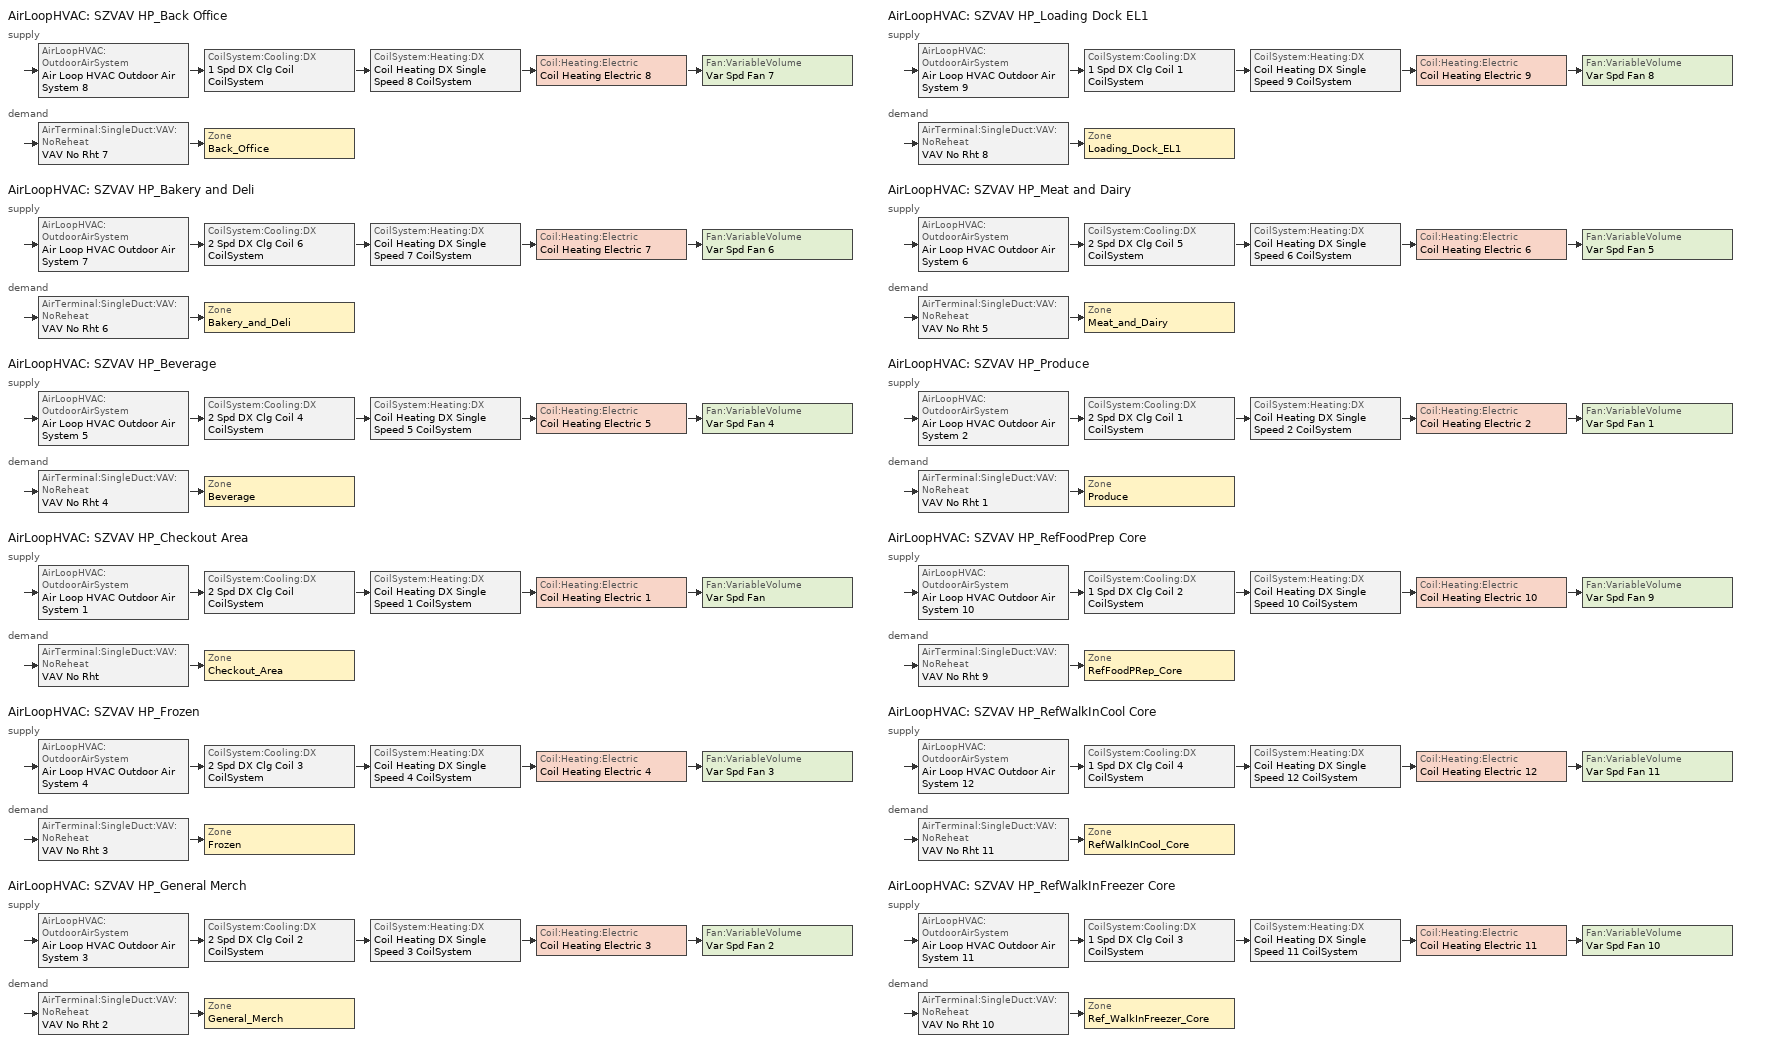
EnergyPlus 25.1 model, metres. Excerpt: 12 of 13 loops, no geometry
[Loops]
AirLoopHVAC 'SZVAV HP_Back Office'
 supply: AirLoopHVAC:OutdoorAirSystem 'Air Loop HVAC Outdoor Air System 8' > CoilSystem:Cooling:DX '1 Spd DX Clg Coil CoilSystem' > CoilSystem:Heating:DX 'Coil Heating DX Single Speed 8 CoilSystem' > Coil:Heating:Electric 'Coil Heating Electric 8' > Fan:VariableVolume 'Var Spd Fan 7'
 demand: AirTerminal:SingleDuct:VAV:NoReheat 'VAV No Rht 7' > Zone 'Back_Office'
AirLoopHVAC 'SZVAV HP_Bakery and Deli'
 supply: AirLoopHVAC:OutdoorAirSystem 'Air Loop HVAC Outdoor Air System 7' > CoilSystem:Cooling:DX '2 Spd DX Clg Coil 6 CoilSystem' > CoilSystem:Heating:DX 'Coil Heating DX Single Speed 7 CoilSystem' > Coil:Heating:Electric 'Coil Heating Electric 7' > Fan:VariableVolume 'Var Spd Fan 6'
 demand: AirTerminal:SingleDuct:VAV:NoReheat 'VAV No Rht 6' > Zone 'Bakery_and_Deli'
AirLoopHVAC 'SZVAV HP_Beverage'
 supply: AirLoopHVAC:OutdoorAirSystem 'Air Loop HVAC Outdoor Air System 5' > CoilSystem:Cooling:DX '2 Spd DX Clg Coil 4 CoilSystem' > CoilSystem:Heating:DX 'Coil Heating DX Single Speed 5 CoilSystem' > Coil:Heating:Electric 'Coil Heating Electric 5' > Fan:VariableVolume 'Var Spd Fan 4'
 demand: AirTerminal:SingleDuct:VAV:NoReheat 'VAV No Rht 4' > Zone 'Beverage'
AirLoopHVAC 'SZVAV HP_Checkout Area'
 supply: AirLoopHVAC:OutdoorAirSystem 'Air Loop HVAC Outdoor Air System 1' > CoilSystem:Cooling:DX '2 Spd DX Clg Coil CoilSystem' > CoilSystem:Heating:DX 'Coil Heating DX Single Speed 1 CoilSystem' > Coil:Heating:Electric 'Coil Heating Electric 1' > Fan:VariableVolume 'Var Spd Fan'
 demand: AirTerminal:SingleDuct:VAV:NoReheat 'VAV No Rht' > Zone 'Checkout_Area'
AirLoopHVAC 'SZVAV HP_Frozen'
 supply: AirLoopHVAC:OutdoorAirSystem 'Air Loop HVAC Outdoor Air System 4' > CoilSystem:Cooling:DX '2 Spd DX Clg Coil 3 CoilSystem' > CoilSystem:Heating:DX 'Coil Heating DX Single Speed 4 CoilSystem' > Coil:Heating:Electric 'Coil Heating Electric 4' > Fan:VariableVolume 'Var Spd Fan 3'
 demand: AirTerminal:SingleDuct:VAV:NoReheat 'VAV No Rht 3' > Zone 'Frozen'
AirLoopHVAC 'SZVAV HP_General Merch'
 supply: AirLoopHVAC:OutdoorAirSystem 'Air Loop HVAC Outdoor Air System 3' > CoilSystem:Cooling:DX '2 Spd DX Clg Coil 2 CoilSystem' > CoilSystem:Heating:DX 'Coil Heating DX Single Speed 3 CoilSystem' > Coil:Heating:Electric 'Coil Heating Electric 3' > Fan:VariableVolume 'Var Spd Fan 2'
 demand: AirTerminal:SingleDuct:VAV:NoReheat 'VAV No Rht 2' > Zone 'General_Merch'
AirLoopHVAC 'SZVAV HP_Loading Dock EL1'
 supply: AirLoopHVAC:OutdoorAirSystem 'Air Loop HVAC Outdoor Air System 9' > CoilSystem:Cooling:DX '1 Spd DX Clg Coil 1 CoilSystem' > CoilSystem:Heating:DX 'Coil Heating DX Single Speed 9 CoilSystem' > Coil:Heating:Electric 'Coil Heating Electric 9' > Fan:VariableVolume 'Var Spd Fan 8'
 demand: AirTerminal:SingleDuct:VAV:NoReheat 'VAV No Rht 8' > Zone 'Loading_Dock_EL1'
AirLoopHVAC 'SZVAV HP_Meat and Dairy'
 supply: AirLoopHVAC:OutdoorAirSystem 'Air Loop HVAC Outdoor Air System 6' > CoilSystem:Cooling:DX '2 Spd DX Clg Coil 5 CoilSystem' > CoilSystem:Heating:DX 'Coil Heating DX Single Speed 6 CoilSystem' > Coil:Heating:Electric 'Coil Heating Electric 6' > Fan:VariableVolume 'Var Spd Fan 5'
 demand: AirTerminal:SingleDuct:VAV:NoReheat 'VAV No Rht 5' > Zone 'Meat_and_Dairy'
AirLoopHVAC 'SZVAV HP_Produce'
 supply: AirLoopHVAC:OutdoorAirSystem 'Air Loop HVAC Outdoor Air System 2' > CoilSystem:Cooling:DX '2 Spd DX Clg Coil 1 CoilSystem' > CoilSystem:Heating:DX 'Coil Heating DX Single Speed 2 CoilSystem' > Coil:Heating:Electric 'Coil Heating Electric 2' > Fan:VariableVolume 'Var Spd Fan 1'
 demand: AirTerminal:SingleDuct:VAV:NoReheat 'VAV No Rht 1' > Zone 'Produce'
AirLoopHVAC 'SZVAV HP_RefFoodPrep Core'
 supply: AirLoopHVAC:OutdoorAirSystem 'Air Loop HVAC Outdoor Air System 10' > CoilSystem:Cooling:DX '1 Spd DX Clg Coil 2 CoilSystem' > CoilSystem:Heating:DX 'Coil Heating DX Single Speed 10 CoilSystem' > Coil:Heating:Electric 'Coil Heating Electric 10' > Fan:VariableVolume 'Var Spd Fan 9'
 demand: AirTerminal:SingleDuct:VAV:NoReheat 'VAV No Rht 9' > Zone 'RefFoodPRep_Core'
AirLoopHVAC 'SZVAV HP_RefWalkInCool Core'
 supply: AirLoopHVAC:OutdoorAirSystem 'Air Loop HVAC Outdoor Air System 12' > CoilSystem:Cooling:DX '1 Spd DX Clg Coil 4 CoilSystem' > CoilSystem:Heating:DX 'Coil Heating DX Single Speed 12 CoilSystem' > Coil:Heating:Electric 'Coil Heating Electric 12' > Fan:VariableVolume 'Var Spd Fan 11'
 demand: AirTerminal:SingleDuct:VAV:NoReheat 'VAV No Rht 11' > Zone 'RefWalkInCool_Core'
AirLoopHVAC 'SZVAV HP_RefWalkInFreezer Core'
 supply: AirLoopHVAC:OutdoorAirSystem 'Air Loop HVAC Outdoor Air System 11' > CoilSystem:Cooling:DX '1 Spd DX Clg Coil 3 CoilSystem' > CoilSystem:Heating:DX 'Coil Heating DX Single Speed 11 CoilSystem' > Coil:Heating:Electric 'Coil Heating Electric 11' > Fan:VariableVolume 'Var Spd Fan 10'
 demand: AirTerminal:SingleDuct:VAV:NoReheat 'VAV No Rht 10' > Zone 'Ref_WalkInFreezer_Core'
[DesignSpecification:OutdoorAir] Outdoor Air Method=Maximum; Outdoor Air Flow per Zone {m3/s}=0; Outdoor Air Flow Air Changes per Hour {1/hr}=0
Name | Outdoor Air Flow per Person {m3/s-person} | Outdoor Air Flow per Zone Floor Area {m3/s-m2} | Outdoor Air Schedule
DSOA_Checkout_Area; DSOA_Produce; DSOA_General_Merch; DSOA_Frozen; DSOA_Beverage; DSOA_Bakery_and_Deli; DSOA_Meat_and_Dairy | 0.00707921 | 0.001016 | RetailGroceryRetailHVACAvail
DSOA_Back_Office; DSOA_Loading_Dock_EL1 | 0.00707921 | 0.000762 | RetailGroceryRetailHVACAvail
DSOA_RefFoodPRep_Core | 0.00707921 | 0 | RetailGroceryRetailHVACAvail
DSOA_RefWalkInCool_Core; DSOA_Ref_WalkInFreezer_Core | 0 | 0
[ZoneControl:Thermostat] Temperature Difference Between Cutout And Setpoint {deltaC}=0
Name | Zone or ZoneList | Control Type Schedule | Control 1
ZC_Back_Office | Back_Office | Back_Office Zn Thermostat Schedule | TSDSP_Back_Office
ZC_Loading_Dock_EL1 | Loading_Dock_EL1 | Loading_Dock_EL1 Zn Thermostat Schedule | TSDSP_Loading_Dock_EL1
[ThermostatSetpoint:DualSetpoint] Heating Setpoint Temperature Schedule=RetailGroceryRetailHtgSetpt; Cooling Setpoint Temperature Schedule=RetailGroceryRetailClgSetpt
TSDSP_Back_Office; TSDSP_Loading_Dock_EL1
[Sizing:Zone] Zone Cooling Design Supply Air Temperature Input Method=SupplyAirTemperature; Zone Cooling Design Supply Air Temperature {C}=14; Zone Cooling Design Supply Air Temperature Difference {deltaC}=11.11; Zone Heating Design Supply Air Temperature Input Method=SupplyAirTemperature; Zone Heating Design Supply Air Temperature {C}=40; Zone Heating Design Supply Air Temperature Difference {deltaC}=11.11; Zone Cooling Design Supply Air Humidity Ratio {kgWater/kgDryAir}=0.0085; Zone Heating Design Supply Air Humidity Ratio {kgWater/kgDryAir}=0.008; Cooling Design Air Flow Method=DesignDay; Cooling Design Air Flow Rate {m3/s}=0; Cooling Minimum Air Flow per Zone Floor Area {m3/s-m2}=0.000762; Cooling Minimum Air Flow {m3/s}=0; Cooling Minimum Air Flow Fraction=0; Heating Design Air Flow Method=DesignDay; Heating Design Air Flow Rate {m3/s}=0; Heating Maximum Air Flow per Zone Floor Area {m3/s-m2}=0.002032; Heating Maximum Air Flow {m3/s}=0.141576; Heating Maximum Air Flow Fraction=0.5; Account for Dedicated Outdoor Air System=No; Zone Load Sizing Method=Sensible Load Only No Latent Load; Zone Latent Cooling Design Supply Air Humidity Ratio Input Method=HumidityRatioDifference; Zone Cooling Design Supply Air Humidity Ratio Difference {kgWater/kgDryAir}=0.005; Zone Latent Heating Design Supply Air Humidity Ratio Input Method=HumidityRatioDifference; Zone Humidification Design Supply Air Humidity Ratio Difference {kgWater/kgDryAir}=0.005; Type of Space Sum to Use=Coincident
Name | Design Specification Outdoor Air Object
Back_Office | DSOA_Back_Office
Bakery_and_Deli | DSOA_Bakery_and_Deli
Beverage | DSOA_Beverage
Checkout_Area | DSOA_Checkout_Area
Frozen | DSOA_Frozen
General_Merch | DSOA_General_Merch
Loading_Dock_EL1 | DSOA_Loading_Dock_EL1
Meat_and_Dairy | DSOA_Meat_and_Dairy
Produce | DSOA_Produce
Ref_WalkInFreezer_Core | DSOA_Ref_WalkInFreezer_Core
RefFoodPRep_Core | DSOA_RefFoodPRep_Core
RefWalkInCool_Core | DSOA_RefWalkInCool_Core
[Sizing:System] Type of Load to Size On=Sensible; Design Outdoor Air Flow Rate {m3/s}=Autosize; Central Heating Maximum System Air Flow Ratio=Autosize; Preheat Design Temperature {C}=5.68434e-14; Preheat Design Humidity Ratio {kgWater/kgDryAir}=0; Precool Design Temperature {C}=5.68434e-14; Precool Design Humidity Ratio {kgWater/kgDryAir}=0; Central Cooling Design Supply Air Temperature {C}=12.8; Central Heating Design Supply Air Temperature {C}=35; Type of Zone Sum to Use=NonCoincident; 100% Outdoor Air in Cooling=No; 100% Outdoor Air in Heating=No; Central Cooling Design Supply Air Humidity Ratio {kgWater/kgDryAir}=0.0085; Central Heating Design Supply Air Humidity Ratio {kgWater/kgDryAir}=0.008; Cooling Supply Air Flow Rate Method=DesignDay; Cooling Supply Air Flow Rate {m3/s}=0; Cooling Supply Air Flow Rate Per Floor Area {m3/s-m2}=0.00996765; Cooling Fraction of Autosized Cooling Supply Air Flow Rate=1; Cooling Supply Air Flow Rate Per Unit Cooling Capacity {m3/s-W}=3.94755e-05; Heating Supply Air Flow Rate Method=DesignDay; Heating Supply Air Flow Rate {m3/s}=0; Heating Supply Air Flow Rate Per Floor Area {m3/s-m2}=0.00996765; Heating Fraction of Autosized Heating Supply Air Flow Rate=1; Heating Fraction of Autosized Cooling Supply Air Flow Rate=1; Heating Supply Air Flow Rate Per Unit Heating Capacity {m3/s-W}=3.15882e-05; System Outdoor Air Method=ZoneSum; Zone Maximum Outdoor Air Fraction=1; Cooling Design Capacity Method=CoolingDesignCapacity; Cooling Design Capacity {W}=Autosize; Cooling Design Capacity Per Floor Area {W/m2}=234.7; Fraction of Autosized Cooling Design Capacity=1; Heating Design Capacity Method=HeatingDesignCapacity; Heating Design Capacity {W}=Autosize; Heating Design Capacity Per Floor Area {W/m2}=157; Fraction of Autosized Heating Design Capacity=1; Central Cooling Capacity Control Method=OnOff; Occupant Diversity=Autosize
SZVAV HP_Back Office; SZVAV HP_Bakery and Deli; SZVAV HP_Beverage; SZVAV HP_Checkout Area; SZVAV HP_Frozen; SZVAV HP_General Merch; SZVAV HP_Loading Dock EL1; SZVAV HP_Meat and Dairy; SZVAV HP_Produce; SZVAV HP_RefFoodPrep Core; SZVAV HP_RefWalkInCool Core; SZVAV HP_RefWalkInFreezer Core
[AirTerminal:SingleDuct:VAV:NoReheat] Availability Schedule=Always On Discrete; Maximum Air Flow Rate {m3/s}=Autosize; Zone Minimum Air Flow Input Method=FixedFlowRate; Heating Maximum Air Flow Fraction=0.3; Fixed Minimum Air Flow Rate {m3/s}=3.87986
VAV No Rht 7; VAV No Rht 6; VAV No Rht 4; VAV No Rht; VAV No Rht 3; VAV No Rht 2; VAV No Rht 8; VAV No Rht 5; VAV No Rht 1; VAV No Rht 10; VAV No Rht 9; VAV No Rht 11
[Zone equipment]
Back_Office: VAV No Rht 7
Bakery_and_Deli: VAV No Rht 6
Beverage: VAV No Rht 4
Checkout_Area: VAV No Rht, Zone Exhaust Fan_Restroom
Frozen: VAV No Rht 3
General_Merch: VAV No Rht 2
Loading_Dock_EL1: VAV No Rht 8
Meat_and_Dairy: VAV No Rht 5
Produce: VAV No Rht 1
Ref_WalkInFreezer_Core: VAV No Rht 10
RefFoodPRep_Core: VAV No Rht 9, Zone Exhaust Fan_FoorPrep
RefWalkInCool_Core: VAV No Rht 11
[Fan:VariableVolume] Fan Total Efficiency=0.59; Pressure Rise {Pa}=967.81; Maximum Flow Rate {m3/s}=AutoSize; Fan Power Minimum Flow Rate Input Method=FixedFlowRate; Fan Power Minimum Flow Fraction=0; Fan Power Minimum Air Flow Rate {m3/s}=0; Motor Efficiency=0.9; Motor In Airstream Fraction=1; Fan Power Coefficient 1=0.0407599; Fan Power Coefficient 2=0.088045; Fan Power Coefficient 3=-0.0729261; Fan Power Coefficient 4=0.94374; Fan Power Coefficient 5=0
Name | Availability Schedule
Var Spd Fan 7; Var Spd Fan 6; Var Spd Fan 4; Var Spd Fan; Var Spd Fan 3; Var Spd Fan 2; Var Spd Fan 8; Var Spd Fan 5; Var Spd Fan 1; Var Spd Fan 9 | RetailGroceryRetailHVACAvail
Var Spd Fan 11; Var Spd Fan 10 | Always Off Discrete
[Fan:ZoneExhaust] Availability Schedule=RetailGroceryRetailHVACAvail; Fan Total Efficiency=0.65; System Availability Manager Coupling Mode=Decoupled
Name | Pressure Rise {Pa} | Maximum Flow Rate {m3/s}
Zone Exhaust Fan_Restroom | 150 | 0.0354
Zone Exhaust Fan_FoorPrep | 250 | 0.2973
[Coil:Cooling:DX:SingleSpeed] Availability Schedule=Always On Discrete; Gross Rated Total Cooling Capacity {W}=Autosize; Gross Rated Sensible Heat Ratio=Autosize; Gross Rated Cooling COP {W/W}=3.3; Rated Air Flow Rate {m3/s}=Autosize; 2017 Rated Evaporator Fan Power Per Volume Flow Rate {W/(m3/s)}=773.3; 2023 Rated Evaporator Fan Power Per Volume Flow Rate {W/(m3/s)}=934.4; Total Cooling Capacity Function of Temperature Curve=OS:Curve:Biquadratic 1; Total Cooling Capacity Function of Flow Fraction Curve=OS:Curve:Quadratic 1; Energy Input Ratio Function of Temperature Curve=OS:Curve:Biquadratic 2; Energy Input Ratio Function of Flow Fraction Curve=OS:Curve:Quadratic 2; Part Load Fraction Correlation Curve=OS:Curve:Quadratic 3; Minimum Outdoor Dry-Bulb Temperature for Compressor Operation {C}=-25; Nominal Time for Condensate Removal to Begin {s}=0; Ratio of Initial Moisture Evaporation Rate and Steady State Latent Capacity=0; Maximum Cycling Rate {cycles/hr}=0; Latent Capacity Time Constant {s}=0; Condenser Type=AirCooled; Evaporative Condenser Effectiveness=0; Evaporative Condenser Air Flow Rate {m3/s}=Autosize; Evaporative Condenser Pump Rated Power Consumption {W}=Autosize; Crankcase Heater Capacity {W}=0; Maximum Outdoor Dry-Bulb Temperature for Crankcase Heater Operation {C}=0; Basin Heater Capacity {W/K}=0; Basin Heater Setpoint Temperature {C}=10
1 Spd DX Clg Coil; 1 Spd DX Clg Coil 1; 1 Spd DX Clg Coil 2; 1 Spd DX Clg Coil 4; 1 Spd DX Clg Coil 3
[Coil:Cooling:DX:TwoSpeed] Availability Schedule=Always On Discrete; High Speed Gross Rated Total Cooling Capacity {W}=Autosize; High Speed Rated Sensible Heat Ratio=Autosize; High Speed Gross Rated Cooling COP {W/W}=3.3; High Speed Rated Air Flow Rate {m3/s}=Autosize; High Speed 2017 Rated Evaporator Fan Power Per Volume Flow Rate {W/(m3/s)}=773.3; High Speed 2023 Rated Evaporator Fan Power Per Volume Flow Rate {W/(m3/s)}=934.4; Unit Internal Static Air Pressure {Pa}=773.3; Total Cooling Capacity Function of Temperature Curve=OS:Curve:Biquadratic 25; Total Cooling Capacity Function of Flow Fraction Curve=OS:Curve:Quadratic 20; Energy Input Ratio Function of Temperature Curve=OS:Curve:Biquadratic 22; Energy Input Ratio Function of Flow Fraction Curve=OS:Curve:Quadratic 21; Part Load Fraction Correlation Curve=OS:Curve:Quadratic 22; Low Speed Gross Rated Total Cooling Capacity {W}=Autosize; Low Speed Gross Rated Sensible Heat Ratio=Autosize; Low Speed Gross Rated Cooling COP {W/W}=3.3; Low Speed Rated Air Flow Rate {m3/s}=Autosize; Low Speed 2017 Rated Evaporator Fan Power Per Volume Flow Rate {W/(m3/s)}=773.3; Low Speed 2023 Rated Evaporator Fan Power Per Volume Flow Rate {W/(m3/s)}=934.4; Low Speed Total Cooling Capacity Function of Temperature Curve=OS:Curve:Biquadratic 23; Low Speed Energy Input Ratio Function of Temperature Curve=OS:Curve:Biquadratic 24; Condenser Type=AirCooled; Minimum Outdoor Dry-Bulb Temperature for Compressor Operation {C}=-25; High Speed Evaporative Condenser Effectiveness=0; High Speed Evaporative Condenser Air Flow Rate {m3/s}=Autosize; High Speed Evaporative Condenser Pump Rated Power Consumption {W}=Autosize; Low Speed Evaporative Condenser Effectiveness=0; Low Speed Evaporative Condenser Air Flow Rate {m3/s}=Autosize; Low Speed Evaporative Condenser Pump Rated Power Consumption {W}=Autosize; Basin Heater Capacity {W/K}=10; Basin Heater Setpoint Temperature {C}=2
2 Spd DX Clg Coil 6; 2 Spd DX Clg Coil 4; 2 Spd DX Clg Coil; 2 Spd DX Clg Coil 3; 2 Spd DX Clg Coil 2; 2 Spd DX Clg Coil 5; 2 Spd DX Clg Coil 1
[Coil:Heating:Electric] Availability Schedule=Always On Discrete; Efficiency=1; Nominal Capacity {W}=Autosize
Coil Heating Electric 8; Coil Heating Electric 7; Coil Heating Electric 5; Coil Heating Electric 1; Coil Heating Electric 4; Coil Heating Electric 3; Coil Heating Electric 9; Coil Heating Electric 6; Coil Heating Electric 2; Coil Heating Electric 10; Coil Heating Electric 12; Coil Heating Electric 11
[Coil:Heating:DX:SingleSpeed] Availability Schedule=Always On Discrete; Gross Rated Heating Capacity {W}=Autosize; Gross Rated Heating COP {W/W}=3.18; Rated Air Flow Rate {m3/s}=Autosize; 2017 Rated Supply Fan Power Per Volume Flow Rate {W/(m3/s)}=773.3; 2023 Rated Supply Fan Power Per Volume Flow Rate {W/(m3/s)}=934.4; Heating Capacity Function of Temperature Curve=Curve Cubic 1; Heating Capacity Function of Flow Fraction Curve=Curve Cubic 2; Energy Input Ratio Function of Temperature Curve=Curve Cubic 3; Energy Input Ratio Function of Flow Fraction Curve=Curve Quadratic 4; Part Load Fraction Correlation Curve=Curve Quadratic 5; Minimum Outdoor Dry-Bulb Temperature for Compressor Operation {C}=-8.33333; Maximum Outdoor Dry-Bulb Temperature for Defrost Operation {C}=4.44444; Crankcase Heater Capacity {W}=0; Maximum Outdoor Dry-Bulb Temperature for Crankcase Heater Operation {C}=10; Defrost Strategy=Resistive; Defrost Control=Timed; Defrost Time Period Fraction=0.058333; Resistive Defrost Heater Capacity {W}=Autosize
Coil Heating DX Single Speed 8; Coil Heating DX Single Speed 7; Coil Heating DX Single Speed 5; Coil Heating DX Single Speed 1; Coil Heating DX Single Speed 4; Coil Heating DX Single Speed 3; Coil Heating DX Single Speed 9; Coil Heating DX Single Speed 6; Coil Heating DX Single Speed 2; Coil Heating DX Single Speed 10; Coil Heating DX Single Speed 12; Coil Heating DX Single Speed 11
[CoilSystem:Cooling:DX] Availability Schedule=Always On Discrete
Name | Cooling Coil
1 Spd DX Clg Coil CoilSystem | 1 Spd DX Clg Coil
2 Spd DX Clg Coil 6 CoilSystem | 2 Spd DX Clg Coil 6
2 Spd DX Clg Coil 4 CoilSystem | 2 Spd DX Clg Coil 4
2 Spd DX Clg Coil CoilSystem | 2 Spd DX Clg Coil
2 Spd DX Clg Coil 3 CoilSystem | 2 Spd DX Clg Coil 3
2 Spd DX Clg Coil 2 CoilSystem | 2 Spd DX Clg Coil 2
1 Spd DX Clg Coil 1 CoilSystem | 1 Spd DX Clg Coil 1
2 Spd DX Clg Coil 5 CoilSystem | 2 Spd DX Clg Coil 5
2 Spd DX Clg Coil 1 CoilSystem | 2 Spd DX Clg Coil 1
1 Spd DX Clg Coil 2 CoilSystem | 1 Spd DX Clg Coil 2
1 Spd DX Clg Coil 4 CoilSystem | 1 Spd DX Clg Coil 4
1 Spd DX Clg Coil 3 CoilSystem | 1 Spd DX Clg Coil 3
[CoilSystem:Heating:DX] Availability Schedule=Always On Discrete
Name | Heating Coil
Coil Heating DX Single Speed 8 CoilSystem | Coil Heating DX Single Speed 8
Coil Heating DX Single Speed 7 CoilSystem | Coil Heating DX Single Speed 7
Coil Heating DX Single Speed 5 CoilSystem | Coil Heating DX Single Speed 5
Coil Heating DX Single Speed 1 CoilSystem | Coil Heating DX Single Speed 1
Coil Heating DX Single Speed 4 CoilSystem | Coil Heating DX Single Speed 4
Coil Heating DX Single Speed 3 CoilSystem | Coil Heating DX Single Speed 3
Coil Heating DX Single Speed 9 CoilSystem | Coil Heating DX Single Speed 9
Coil Heating DX Single Speed 6 CoilSystem | Coil Heating DX Single Speed 6
Coil Heating DX Single Speed 2 CoilSystem | Coil Heating DX Single Speed 2
Coil Heating DX Single Speed 10 CoilSystem | Coil Heating DX Single Speed 10
Coil Heating DX Single Speed 12 CoilSystem | Coil Heating DX Single Speed 12
Coil Heating DX Single Speed 11 CoilSystem | Coil Heating DX Single Speed 11
[HeatExchanger:AirToAir:SensibleAndLatent] Availability Schedule=Always On Discrete; Nominal Supply Air Flow Rate {m3/s}=Autosize; Sensible Effectiveness at 100% Heating Air Flow=0.76; Latent Effectiveness at 100% Heating Air Flow=0.68; Sensible Effectiveness at 100% Cooling Air Flow=0.76; Latent Effectiveness at 100% Cooling Air Flow=0.68; Nominal Electric Power {W}=0; Supply Air Outlet Temperature Control=No; Heat Exchanger Type=Plate; Frost Control Type=None; Threshold Temperature {C}=1.7; Economizer Lockout=Yes; Sensible Effectiveness of Heating Air Flow Curve=ERV HX_SensHeatEff; Latent Effectiveness of Heating Air Flow Curve=ERV HX_LatHeatEff; Sensible Effectiveness of Cooling Air Flow Curve=ERV HX_SensCoolEff; Latent Effectiveness of Cooling Air Flow Curve=ERV HX_LatCoolEff
ERV HX 9; ERV HX 10; ERV HX 11; ERV HX; ERV HX 1; ERV HX 2; ERV HX 3; ERV HX 4; ERV HX 5; ERV HX 6; ERV HX 7; ERV HX 8
[Controller:OutdoorAir] Maximum Outdoor Air Flow Rate {m3/s}=Autosize; Economizer Control Type=FixedDryBulb; Economizer Control Action Type=ModulateFlow; Economizer Maximum Limit Dry-Bulb Temperature {C}=23.8889; Economizer Maximum Limit Enthalpy {J/kg}=116300; Economizer Minimum Limit Dry-Bulb Temperature {C}=7.22222; Lockout Type=NoLockout; Minimum Limit Type=FixedMinimum; High Humidity Control=No; High Humidity Outdoor Air Flow Ratio=1; Control High Indoor Humidity Based on Outdoor Humidity Ratio=Yes; Heat Recovery Bypass Control Type=BypassWhenWithinEconomizerLimits; Economizer Operation Staging=InterlockedWithMechanicalCooling
Name | Minimum Outdoor Air Flow Rate {m3/s} | Mechanical Ventilation Controller
Controller Outdoor Air_Checkout Area 7 | Autosize | Controller Mechanical Ventilation 8
Controller Outdoor Air_Checkout Area 6 | 0 | Controller Mechanical Ventilation 7
Controller Outdoor Air_Checkout Area 4 | 0 | Controller Mechanical Ventilation 5
Controller Outdoor Air_Checkout Area | 0 | Controller Mechanical Ventilation 1
Controller Outdoor Air_Checkout Area 3 | 0 | Controller Mechanical Ventilation 4
Controller Outdoor Air_Checkout Area 2 | 0 | Controller Mechanical Ventilation 3
Controller Outdoor Air_Checkout Area 8 | Autosize | Controller Mechanical Ventilation 9
Controller Outdoor Air_Checkout Area 5 | 0 | Controller Mechanical Ventilation 6
Controller Outdoor Air_Checkout Area 1 | 0 | Controller Mechanical Ventilation 2
Controller Outdoor Air_Checkout Area 9 | Autosize | Controller Mechanical Ventilation 10
Controller Outdoor Air_Checkout Area 11 | Autosize | Controller Mechanical Ventilation 12
Controller Outdoor Air_Checkout Area 10 | Autosize | Controller Mechanical Ventilation 11
[Controller:MechanicalVentilation] Availability Schedule=RetailGroceryRetailHVACAvail; System Outdoor Air Method=ZoneSum
Name | Demand Controlled Ventilation | Zone or ZoneList 1 | Design Specification Outdoor Air Object Name 1
Controller Mechanical Ventilation 8 | No | Back_Office | DSOA_Back_Office
Controller Mechanical Ventilation 7 | Yes | Bakery_and_Deli | DSOA_Bakery_and_Deli
Controller Mechanical Ventilation 5 | Yes | Beverage | DSOA_Beverage
Controller Mechanical Ventilation 1 | Yes | Checkout_Area | DSOA_Checkout_Area
Controller Mechanical Ventilation 4 | Yes | Frozen | DSOA_Frozen
Controller Mechanical Ventilation 3 | Yes | General_Merch | DSOA_General_Merch
Controller Mechanical Ventilation 9 | No | Loading_Dock_EL1 | DSOA_Loading_Dock_EL1
Controller Mechanical Ventilation 6 | Yes | Meat_and_Dairy | DSOA_Meat_and_Dairy
Controller Mechanical Ventilation 2 | Yes | Produce | DSOA_Produce
Controller Mechanical Ventilation 10 | No | RefFoodPRep_Core | DSOA_RefFoodPRep_Core
Controller Mechanical Ventilation 12 | No | RefWalkInCool_Core | DSOA_RefWalkInCool_Core
Controller Mechanical Ventilation 11 | No | Ref_WalkInFreezer_Core | DSOA_Ref_WalkInFreezer_Core
[AirLoopHVAC] Design Supply Air Flow Rate {m3/s}=AutoSize; Design Return Air Flow Fraction of Supply Air Flow=1
SZVAV HP_Back Office; SZVAV HP_Bakery and Deli; SZVAV HP_Beverage; SZVAV HP_Checkout Area; SZVAV HP_Frozen; SZVAV HP_General Merch; SZVAV HP_Loading Dock EL1; SZVAV HP_Meat and Dairy; SZVAV HP_Produce; SZVAV HP_RefFoodPrep Core; SZVAV HP_RefWalkInCool Core; SZVAV HP_RefWalkInFreezer Core
[SetpointManager:SingleZone:Reheat] Control Variable=Temperature; Minimum Supply Air Temperature {C}=12.8; Maximum Supply Air Temperature {C}=35
Name | Control Zone
Setpoint Manager Single Zone Reheat 8 | Back_Office
Setpoint Manager Single Zone Reheat 7 | Bakery_and_Deli
Setpoint Manager Single Zone Reheat 5 | Beverage
Setpoint Manager Single Zone Reheat 1 | Checkout_Area
Setpoint Manager Single Zone Reheat 4 | Frozen
Setpoint Manager Single Zone Reheat 3 | General_Merch
Setpoint Manager Single Zone Reheat 9 | Loading_Dock_EL1
Setpoint Manager Single Zone Reheat 6 | Meat_and_Dairy
Setpoint Manager Single Zone Reheat 2 | Produce
Setpoint Manager Single Zone Reheat 10 | RefFoodPRep_Core
Setpoint Manager Single Zone Reheat 12 | RefWalkInCool_Core
Setpoint Manager Single Zone Reheat 11 | Ref_WalkInFreezer_Core
[SetpointManager:MixedAir] Control Variable=Temperature
Node 186 OS Default SPM; Node 109 OS Default SPM; Node 110 OS Default SPM; Node 111 OS Default SPM; Node 188 OS Default SPM; Node 95 OS Default SPM; Node 96 OS Default SPM; Node 97 OS Default SPM; Node 190 OS Default SPM; Node 70 OS Default SPM; Node 71 OS Default SPM; Node 72 OS Default SPM; Node 168 OS Default SPM; Node 18 OS Default SPM; Node 21 OS Default SPM; Node 20 OS Default SPM; Node 170 OS Default SPM; Node 57 OS Default SPM; Node 58 OS Default SPM; Node 59 OS Default SPM; Node 172 OS Default SPM; Node 44 OS Default SPM; Node 45 OS Default SPM; Node 46 OS Default SPM; Node 174 OS Default SPM; Node 122 OS Default SPM; Node 123 OS Default SPM; Node 124 OS Default SPM; Node 176 OS Default SPM; Node 83 OS Default SPM; Node 84 OS Default SPM; Node 85 OS Default SPM; Node 178 OS Default SPM; Node 31 OS Default SPM; Node 32 OS Default SPM; Node 33 OS Default SPM; Node 180 OS Default SPM; Node 135 OS Default SPM; Node 136 OS Default SPM; Node 137 OS Default SPM; Node 182 OS Default SPM; Node 161 OS Default SPM; Node 162 OS Default SPM; Node 163 OS Default SPM; Node 184 OS Default SPM; Node 148 OS Default SPM; Node 149 OS Default SPM; Node 150 OS Default SPM
[Refrigeration:Case] Availability Schedule=Always On Discrete; Rated Ambient Temperature {C}=24; Rated Ambient Relative Humidity {percent}=55; Rated Total Cooling Capacity per Unit Length {W/m}=1432.66; Rated Latent Heat Ratio=0.3; Rated Runtime Fraction=0.85; Latent Case Credit Curve Type=CaseTemperatureMethod; Latent Case Credit Curve=Refrigerated Case Latent Credit Curve; Standard Case Fan Power per Unit Length {W/m}=41.01; Operating Case Fan Power per Unit Length {W/m}=41.01; Standard Case Lighting Power per Unit Length {W/m}=45.93; Installed Case Lighting Power per Unit Length {W/m}=45.93; Case Lighting Schedule=RetailGroceryRetailLights; Fraction of Lighting Energy to Case=1; Humidity at Zero Anti-Sweat Heater Energy {percent}=-10; Fraction of Anti-Sweat Heater Energy to Case=1; Defrost Energy Correction Curve Type=None; Under Case HVAC Return Air Fraction=0; Refrigerated Case Restocking Schedule=RetailGroceryRetailCaseRestock; Case Credit Fraction Schedule=RetailGroceryRetailCaseCredit; Average Refrigerant Charge Inventory {kg/m}=0
Name | Zone | Case Length {m} | Case Operating Temperature {C} | Case Anti-Sweat Heater Power per Unit Length {W/m} | Minimum Anti-Sweat Heater Power per Unit Length {W/m} | Anti-Sweat Heater Control Type | Case Height {m} | Case Defrost Power per Unit Length {W/m} | Case Defrost Type | Case Defrost Schedule | Case Defrost Drip-Down Schedule | Design Evaporator Temperature or Brine Inlet Temperature {C}
R5_Frozen Food Upright Case | Frozen | 3.6576 | -25 | 100 | 20 | DewpointMethod | 2.1336 | 150 | Electric | RetailGroceryRetailDefrost | RetailGroceryRetailDefrostDripDown | -32
R6_Ice Cream Low-Temp Case | Frozen | 1.8288 | -25 | 120 | 24 | DewpointMethod | 2.1336 | 200 | Electric | RetailGroceryRetailDefrost | RetailGroceryRetailDefrostDripDown | -32
R10_Grab-n-Go Sandwich Cooler | Checkout_Area | 1.8288 | 2.78 | 0 | 0 | None | 1.524 | 0 | OffCycle | RetailGroceryRetailDefrost | RetailGroceryRetailDefrostDripDown | -5.56
R9_Beverage Case | Beverage | 2.4384 | 2.78 | 60 | 12 | DewpointMethod | 2.1336 | 0 | OffCycle | RetailGroceryRetailDefrost | RetailGroceryRetailDefrostDripDown | -5.56
R4_Produce Case (Refrigerated) | Produce | 2.4384 | 2.78 | 0 | 0 | None | 2.1336 | 0 | OffCycle | RetailGroceryRetailCaseRestock | RetailGroceryRetailCaseCredit | -5.56
R3_Meat Self-Service Case; R1_Open Multideck Dairy Case | Meat_and_Dairy | 3.6576 | 2.78 | 0 | 0 | None | 2.1336 | 0 | OffCycle | RetailGroceryRetailDefrost | RetailGroceryRetailDefrostDripDown | -5.56
R2_Service Deli Case | Bakery_and_Deli | 2.4384 | 2.78 | 0 | 0 | None | 1.27 | 0 | OffCycle | RetailGroceryRetailDefrost | RetailGroceryRetailDefrostDripDown | -5.56
[Refrigeration:CaseAndWalkInList]
Name | Case or WalkIn 1 | Case or WalkIn 2 | Case or WalkIn 3 | Case or WalkIn 4 | Case or WalkIn 5 | Case or WalkIn 6 | Case or WalkIn 7
LT_Refrigeration System Case and Walkin List | R5_Frozen Food Upright Case | R6_Ice Cream Low-Temp Case | R8_Walk In Freezer
MT_Refrigeration System Case and Walkin List | R10_Grab-n-Go Sandwich Cooler | R9_Beverage Case | R4_Produce Case (Refrigerated) | R3_Meat Self-Service Case | R2_Service Deli Case | R1_Open Multideck Dairy Case | R7_Walk In Cooler
[Refrigeration:WalkIn] Availability Schedule=Always On Discrete; Rated Coil Cooling Capacity {W}=4690; Heating Power Schedule=Always On Discrete; Rated Cooling Coil Fan Power {W}=735; Rated Circulation Fan Power {W}=0; Rated Total Lighting Power {W}=120; Lighting Schedule=RetailGroceryRetailLights; Defrost Control Type=TimeSchedule; Defrost Schedule=RetailGroceryRetailDefrost; Defrost Drip-Down Schedule=RetailGroceryRetailDefrostDripDown; Defrost Power {W}=5512; Restocking Schedule=RetailGroceryRetailCaseRestock; Average Refrigerant Charge Inventory {kg}=0; Insulated Floor Surface Area {m2}=13; Insulated Floor U-Value {W/m2-K}=0.207; Total Insulated Surface Area Facing Zone 1 {m2}=43.4; Insulated Surface U-Value Facing Zone 1 {W/m2-K}=0.235; Area of Glass Reach In Doors Facing Zone 1 {m2}=0; Height of Glass Reach In Doors Facing Zone 1 {m}=1.5; Glass Reach In Door U Value Facing Zone 1 {W/m2-K}=1.136; Area of Stocking Doors Facing Zone 1 {m2}=2; Height of Stocking Doors Facing Zone 1 {m}=2; Stocking Door U Value Facing Zone 1 {W/m2-K}=0.3785; Stocking Door Opening Protection Type Facing Zone 1=StripCurtain
Name | Operating Temperature {C} | Rated Cooling Source Temperature {C} | Rated Total Heating Power {W} | Defrost Type | Zone 1
R8_Walk In Freezer | -25 | -35 | 120 | Electric | Ref_WalkInFreezer_Core
R7_Walk In Cooler | 2 | -6.67 | 0 | OffCycle | RefWalkInCool_Core
[Schedule:Constant]
Always On Discrete: On Off Limits, 1
Always Off Discrete: On Off Limits, 0
[Schedule:Day:Hourly]
RetailGroceryRetailLightsWD: Fraction, 0.05, 0.05, 0.05, 0.05, 0.05, 0.05, 0.05, 0.2, 0.5, 0.85, 0.85, 0.85, 0.85, 0.85, 0.85, 0.85, 0.85, 0.85, 0.55, 0.55, 0.5, 0.2, 0.05, 0.05
RetailGroceryRetailLightsSat: Fraction, 0.05, 0.05, 0.05, 0.05, 0.05, 0.05, 0.05, 0.1, 0.3, 0.55, 0.85, 0.85, 0.85, 0.85, 0.85, 0.85, 0.85, 0.85, 0.5, 0.3, 0.3, 0.1, 0.05, 0.05
RetailGroceryRetailLightsSun: Fraction, 0.05, 0.05, 0.05, 0.05, 0.05, 0.05, 0.05, 0.05, 0.1, 0.1, 0.4, 0.4, 0.55, 0.55, 0.55, 0.55, 0.55, 0.4, 0.2, 0.05, 0.05, 0.05, 0.05, 0.05
RetailGroceryRetailHVACAvailWD: OnOff, 0, 0, 0, 0, 0, 0, 1, 1, 1, 1, 1, 1, 1, 1, 1, 1, 1, 1, 1, 1, 1, 0, 0, 0
RetailGroceryRetailHVACAvailSat: OnOff, 0, 0, 0, 0, 0, 0, 1, 1, 1, 1, 1, 1, 1, 1, 1, 1, 1, 1, 1, 1, 1, 1, 0, 0
RetailGroceryRetailHVACAvailSun: OnOff, 0, 0, 0, 0, 0, 0, 0, 0, 1, 1, 1, 1, 1, 1, 1, 1, 1, 1, 1, 0, 0, 0, 0, 0
RetailGroceryRetailHtgSetptWD: Temperature, 15.56, 15.56, 15.56, 15.56, 15.56, 15.56, 21.11, 21.11, 21.11, 21.11, 21.11, 21.11, 21.11, 21.11, 21.11, 21.11, 21.11, 21.11, 21.11, 21.11, 21.11, 15.56, 15.56, 15.56
RetailGroceryRetailHtgSetptSat: Temperature, 15.56, 15.56, 15.56, 15.56, 15.56, 15.56, 21.11, 21.11, 21.11, 21.11, 21.11, 21.11, 21.11, 21.11, 21.11, 21.11, 21.11, 21.11, 21.11, 21.11, 21.11, 21.11, 15.56, 15.56
RetailGroceryRetailHtgSetptSun: Temperature, 15.56, 15.56, 15.56, 15.56, 15.56, 15.56, 15.56, 15.56, 21.11, 21.11, 21.11, 21.11, 21.11, 21.11, 21.11, 21.11, 21.11, 21.11, 21.11, 15.56, 15.56, 15.56, 15.56, 15.56
RetailGroceryRetailClgSetptWD: Temperature, 29.44, 29.44, 29.44, 29.44, 29.44, 29.44, 23.89, 23.89, 23.89, 23.89, 23.89, 23.89, 23.89, 23.89, 23.89, 23.89, 23.89, 23.89, 23.89, 23.89, 23.89, 29.44, 29.44, 29.44
RetailGroceryRetailClgSetptSat: Temperature, 29.44, 29.44, 29.44, 29.44, 29.44, 29.44, 23.89, 23.89, 23.89, 23.89, 23.89, 23.89, 23.89, 23.89, 23.89, 23.89, 23.89, 23.89, 23.89, 23.89, 23.89, 23.89, 29.44, 29.44
RetailGroceryRetailClgSetptSun: Temperature, 29.44, 29.44, 29.44, 29.44, 29.44, 29.44, 29.44, 29.44, 23.89, 23.89, 23.89, 23.89, 23.89, 23.89, 23.89, 23.89, 23.89, 23.89, 23.89, 29.44, 29.44, 29.44, 29.44, 29.44
RetailGroceryRetailDefrostWD; RetailGroceryRetailDefrostSat; RetailGroceryRetailDefrostSun; RetailGroceryRetailDefrostDripDownWD; RetailGroceryRetailDefrostDripDownSat; RetailGroceryRetailDefrostDripDownSun: Fraction, 0, 0, 0, 0, 0, 0, 0, 0, 0, 0, 0, 1, 0, 0, 0.35, 0, 0, 0, 0, 0, 0, 0, 0, 1
RetailGroceryRetailCaseRestockWD; RetailGroceryRetailCaseRestockSat; RetailGroceryRetailCaseRestockSun: Fraction, 0, 0, 0, 0, 0, 0, 0, 0, 0, 0, 0, 0, 0, 0.5, 0.35, 0, 0, 0, 0, 0, 0, 0, 0, 0
RetailGroceryRetailCaseCreditWD; RetailGroceryRetailCaseCreditSat; RetailGroceryRetailCaseCreditSun: Fraction, 0.2, 0.2, 0.2, 0.2, 0.2, 0.2, 0.2, 0.6, 0.6, 0.6, 0.6, 0.6, 0.6, 0.6, 0.6, 0.6, 0.6, 0.6, 0.6, 0.6, 0.6, 0.2, 0.2, 0.2
[Schedule:Week:Daily]
RetailGroceryRetailCaseCreditWk: RetailGroceryRetailCaseCreditSun, RetailGroceryRetailCaseCreditWD, RetailGroceryRetailCaseCreditWD, RetailGroceryRetailCaseCreditWD, RetailGroceryRetailCaseCreditWD, RetailGroceryRetailCaseCreditWD, RetailGroceryRetailCaseCreditSat, RetailGroceryRetailCaseCreditSun, RetailGroceryRetailCaseCreditWD, RetailGroceryRetailCaseCreditWD, RetailGroceryRetailCaseCreditSun, RetailGroceryRetailCaseCreditSun
RetailGroceryRetailCaseRestockWk: RetailGroceryRetailCaseRestockSun, RetailGroceryRetailCaseRestockWD, RetailGroceryRetailCaseRestockWD, RetailGroceryRetailCaseRestockWD, RetailGroceryRetailCaseRestockWD, RetailGroceryRetailCaseRestockWD, RetailGroceryRetailCaseRestockSat, RetailGroceryRetailCaseRestockSun, RetailGroceryRetailCaseRestockWD, RetailGroceryRetailCaseRestockWD, RetailGroceryRetailCaseRestockSun, RetailGroceryRetailCaseRestockSun
RetailGroceryRetailClgSetptWk: RetailGroceryRetailClgSetptSun, RetailGroceryRetailClgSetptWD, RetailGroceryRetailClgSetptWD, RetailGroceryRetailClgSetptWD, RetailGroceryRetailClgSetptWD, RetailGroceryRetailClgSetptWD, RetailGroceryRetailClgSetptSat, RetailGroceryRetailClgSetptSun, RetailGroceryRetailClgSetptWD, RetailGroceryRetailClgSetptWD, RetailGroceryRetailClgSetptSun, RetailGroceryRetailClgSetptSun
RetailGroceryRetailDefrostWk: RetailGroceryRetailDefrostSun, RetailGroceryRetailDefrostWD, RetailGroceryRetailDefrostWD, RetailGroceryRetailDefrostWD, RetailGroceryRetailDefrostWD, RetailGroceryRetailDefrostWD, RetailGroceryRetailDefrostSat, RetailGroceryRetailDefrostSun, RetailGroceryRetailDefrostWD, RetailGroceryRetailDefrostWD, RetailGroceryRetailDefrostSun, RetailGroceryRetailDefrostSun
RetailGroceryRetailDefrostDripDownWk: RetailGroceryRetailDefrostDripDownSun, RetailGroceryRetailDefrostDripDownWD, RetailGroceryRetailDefrostDripDownWD, RetailGroceryRetailDefrostDripDownWD, RetailGroceryRetailDefrostDripDownWD, RetailGroceryRetailDefrostDripDownWD, RetailGroceryRetailDefrostDripDownSat, RetailGroceryRetailDefrostDripDownSun, RetailGroceryRetailDefrostDripDownWD, RetailGroceryRetailDefrostDripDownWD, RetailGroceryRetailDefrostDripDownSun, RetailGroceryRetailDefrostDripDownSun
RetailGroceryRetailHVACAvailWk: RetailGroceryRetailHVACAvailSun, RetailGroceryRetailHVACAvailWD, RetailGroceryRetailHVACAvailWD, RetailGroceryRetailHVACAvailWD, RetailGroceryRetailHVACAvailWD, RetailGroceryRetailHVACAvailWD, RetailGroceryRetailHVACAvailSat, RetailGroceryRetailHVACAvailSun, RetailGroceryRetailHVACAvailWD, RetailGroceryRetailHVACAvailWD, RetailGroceryRetailHVACAvailSun, RetailGroceryRetailHVACAvailSun
RetailGroceryRetailHtgSetptWk: RetailGroceryRetailHtgSetptSun, RetailGroceryRetailHtgSetptWD, RetailGroceryRetailHtgSetptWD, RetailGroceryRetailHtgSetptWD, RetailGroceryRetailHtgSetptWD, RetailGroceryRetailHtgSetptWD, RetailGroceryRetailHtgSetptSat, RetailGroceryRetailHtgSetptSun, RetailGroceryRetailHtgSetptWD, RetailGroceryRetailHtgSetptWD, RetailGroceryRetailHtgSetptSun, RetailGroceryRetailHtgSetptSun
RetailGroceryRetailLightsWk: RetailGroceryRetailLightsSun, RetailGroceryRetailLightsWD, RetailGroceryRetailLightsWD, RetailGroceryRetailLightsWD, RetailGroceryRetailLightsWD, RetailGroceryRetailLightsWD, RetailGroceryRetailLightsSat, RetailGroceryRetailLightsSun, RetailGroceryRetailLightsWD, RetailGroceryRetailLightsWD, RetailGroceryRetailLightsSun, RetailGroceryRetailLightsSun
[Schedule:Year]
RetailGroceryRetailCaseCredit: Fraction, RetailGroceryRetailCaseCreditWk, 1, 1, 12, 31
RetailGroceryRetailCaseRestock: Fraction, RetailGroceryRetailCaseRestockWk, 1, 1, 12, 31
RetailGroceryRetailClgSetpt: Temperature, RetailGroceryRetailClgSetptWk, 1, 1, 12, 31
RetailGroceryRetailDefrost: Fraction, RetailGroceryRetailDefrostWk, 1, 1, 12, 31
RetailGroceryRetailDefrostDripDown: Fraction, RetailGroceryRetailDefrostDripDownWk, 1, 1, 12, 31
RetailGroceryRetailHVACAvail: OnOff, RetailGroceryRetailHVACAvailWk, 1, 1, 12, 31
RetailGroceryRetailHtgSetpt: Temperature, RetailGroceryRetailHtgSetptWk, 1, 1, 12, 31
RetailGroceryRetailLights: Fraction, RetailGroceryRetailLightsWk, 1, 1, 12, 31
[Schedule:Compact]
Back_Office Zn Thermostat Schedule; Loading_Dock_EL1 Zn Thermostat Schedule: Through: 12/31, For: AllDays, Until: 24:00, 4
[Curve:Quadratic]
Name | Coefficient1 Constant | Coefficient2 x | Coefficient3 x**2 | Minimum Value of x | Maximum Value of x
OS:Curve:Quadratic 1; OS:Curve:Quadratic 20 | 0.77136 | 0.34053 | -0.11088 | 0.75918 | 1.13877
OS:Curve:Quadratic 2; OS:Curve:Quadratic 21 | 1.2055 | -0.32953 | 0.12308 | 0.75918 | 1.13877
OS:Curve:Quadratic 3; OS:Curve:Quadratic 22 | 0.771 | 0.229 | 0 | 0 | 1
Curve Quadratic 4 | 1.3824 | -0.4336 | 0.0512 | 0 | 1
Curve Quadratic 5 | 0.75 | 0.25 | 0 | 0 | 1
[Curve:Cubic]
Name | Coefficient1 Constant | Coefficient2 x | Coefficient3 x**2 | Coefficient4 x**3 | Minimum Value of x | Maximum Value of x
Curve Cubic 1 | 0.758746 | 0.027626 | 0.000148716 | 3.4992e-06 | -20 | 20
Curve Cubic 2 | 0.84 | 0.16 | 0 | 0 | 0.5 | 1.5
Curve Cubic 3 | 1.19248 | -0.0300438 | 0.00103745 | -2.3328e-05 | -20 | 20
Refrigerated Case Latent Credit Curve | 0.0265263 | 0.00107803 | -6.02558e-05 | 1.23732e-06 | -35 | 20
[Curve:Biquadratic] Minimum Value of x=17; Maximum Value of x=22; Minimum Value of y=13; Maximum Value of y=46
Name | Coefficient1 Constant | Coefficient2 x | Coefficient3 x**2 | Coefficient4 y | Coefficient5 y**2 | Coefficient6 x*y
OS:Curve:Biquadratic 1; OS:Curve:Biquadratic 25; OS:Curve:Biquadratic 23 | 0.42415 | 0.04426 | -0.00042 | 0.00333 | -8e-05 | -0.00021
OS:Curve:Biquadratic 2; OS:Curve:Biquadratic 22; OS:Curve:Biquadratic 24 | 1.23649 | -0.02431 | 0.00057 | -0.01434 | 0.00063 | -0.00038
[Table:IndependentVariable]
ERV HX_IndependentVariable: Linear, Linear, 0, 10, Dimensionless, 0.75, 1
[Table:IndependentVariableList]
ERV HX_SensHeatEff Independent Variable List; ERV HX_LatHeatEff Independent Variable List; ERV HX_SensCoolEff Independent Variable List; ERV HX_LatCoolEff Independent Variable List: ERV HX_IndependentVariable
[Table:Lookup]
ERV HX_SensHeatEff: ERV HX_SensHeatEff Independent Variable List, DivisorOnly, 0.76, 0, 10, Dimensionless, 0.81, 0.76
ERV HX_LatHeatEff: ERV HX_LatHeatEff Independent Variable List, DivisorOnly, 0.68, 0, 10, Dimensionless, 0.73, 0.68
ERV HX_SensCoolEff: ERV HX_SensCoolEff Independent Variable List, DivisorOnly, 0.76, 0, 10, Dimensionless, 0.81, 0.76
ERV HX_LatCoolEff: ERV HX_LatCoolEff Independent Variable List, DivisorOnly, 0.68, 0, 10, Dimensionless, 0.73, 0.68
